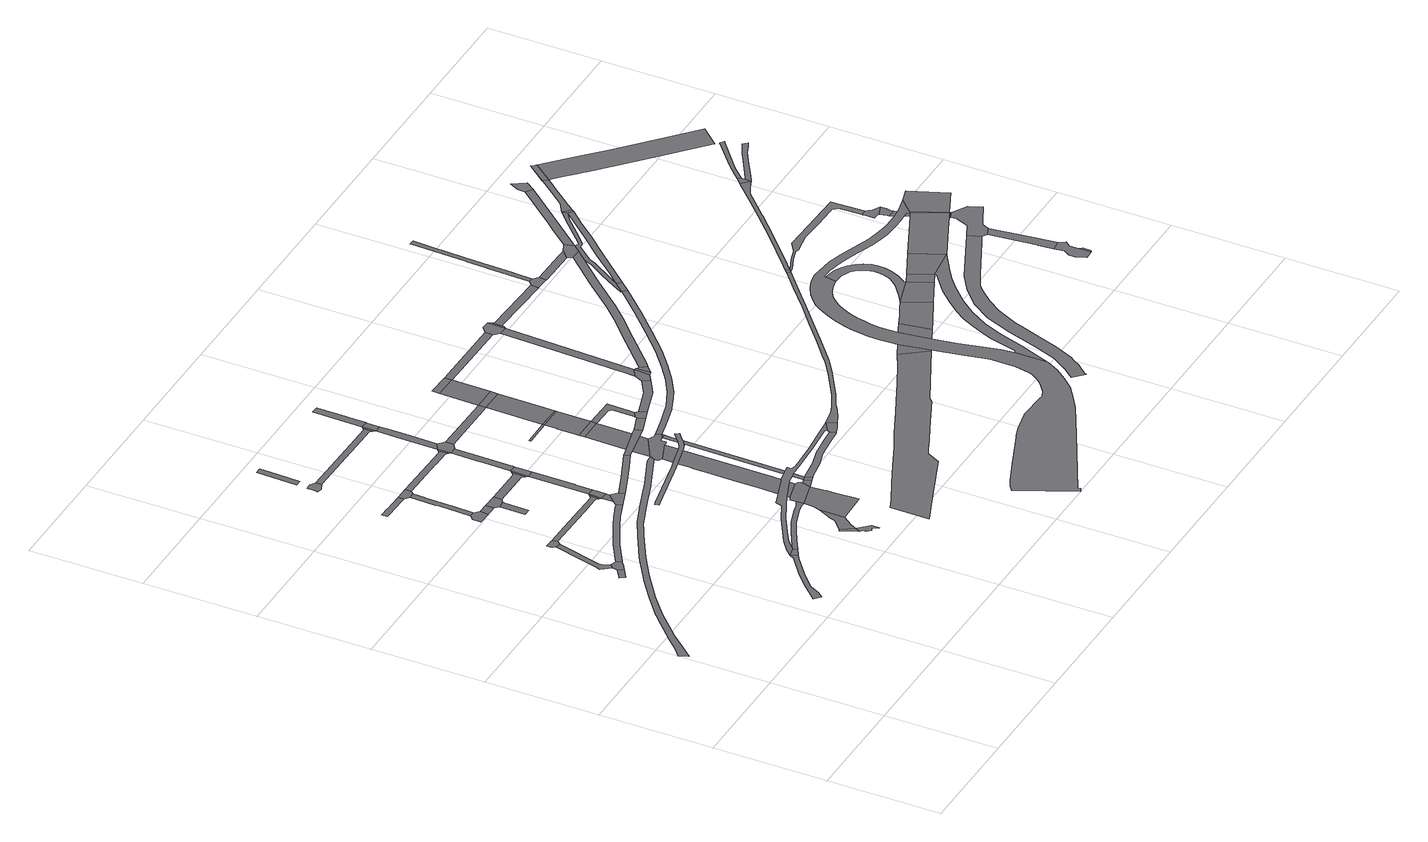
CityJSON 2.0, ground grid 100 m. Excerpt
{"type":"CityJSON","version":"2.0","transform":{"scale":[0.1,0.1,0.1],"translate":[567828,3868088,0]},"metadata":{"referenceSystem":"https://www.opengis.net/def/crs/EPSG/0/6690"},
"CityObjects":{
"road1":{"type":"Road","attributes":{"class":"1040","function":"9020","RoadStructureAttribute.sectionType":"1"},"geometry":[{"type":"MultiSurface","lod":"1","boundaries":[[[0,1,2,3]]]}]},
"road2":{"type":"Road","attributes":{"class":"1040","function":"9020","RoadStructureAttribute.sectionType":"4"},"geometry":[{"type":"MultiSurface","lod":"1","boundaries":[[[4,5,0,3,6,7,8,9]]]}]},
"road3":{"type":"Road","attributes":{"class":"1040","function":"9020","RoadStructureAttribute.sectionType":"1"},"geometry":[{"type":"MultiSurface","lod":"1","boundaries":[[[10,11,12,13,5,4,14,15,16,17,18]]]}]},
"road4":{"type":"Road","attributes":{"class":"1040","function":"9020","RoadStructureAttribute.sectionType":"1"},"geometry":[{"type":"MultiSurface","lod":"1","boundaries":[[[19,20,21,22,23,24,25,26,27,28,29,30]]]}]},
"road5":{"type":"Road","attributes":{"class":"1040","function":"9020","RoadStructureAttribute.sectionType":"1"},"geometry":[{"type":"MultiSurface","lod":"1","boundaries":[[[31,32,33,34,35,36,37,38,39,40,41,42,43,44,45,46,47,48,49,50,51,52,53,54,55,56,57,58,59,60,61,62,63,64,65,66,67,68,69]]]}]},
"road6":{"type":"Road","attributes":{"class":"1040","function":"9020","RoadStructureAttribute.sectionType":"4"},"geometry":[{"type":"MultiSurface","lod":"1","boundaries":[[[70,71,72,73,10,18,74,75]]]}]},
"road7":{"type":"Road","attributes":{"class":"1040","function":"9020","RoadStructureAttribute.sectionType":"4"},"geometry":[{"type":"MultiSurface","lod":"1","boundaries":[[[76,19,30,77,78]]]}]},
"road8":{"type":"Road","attributes":{"class":"1040","function":"9020","RoadStructureAttribute.sectionType":"1"},"geometry":[{"type":"MultiSurface","lod":"1","boundaries":[[[79,80,81,82,83,84,85,86,87,9,8,88,89,90,91,92]]]}]},
"road9":{"type":"Road","attributes":{"class":"1040","function":"9020","RoadStructureAttribute.sectionType":"4"},"geometry":[{"type":"MultiSurface","lod":"1","boundaries":[[[93,94,95,96,97,98,99]]]}]},
"road10":{"type":"Road","attributes":{"class":"1040","function":"9020","RoadStructureAttribute.sectionType":"1"},"geometry":[{"type":"MultiSurface","lod":"1","boundaries":[[[100,101,102,103,104,105,106,107]]]}]},
"road11":{"type":"Road","attributes":{"class":"1040","function":"9020","RoadStructureAttribute.sectionType":"1"},"geometry":[{"type":"MultiSurface","lod":"1","boundaries":[[[108,109,110,111,112,113,75,74,114,115,116,117,118,119]]]}]},
"road12":{"type":"Road","attributes":{"class":"1040","function":"9020","RoadStructureAttribute.sectionType":"1"},"geometry":[{"type":"MultiSurface","lod":"1","boundaries":[[[98,97,120,121,122,123,124]]]}]},
"road13":{"type":"Road","attributes":{"class":"1040","function":"9020","RoadStructureAttribute.sectionType":"1"},"geometry":[{"type":"MultiSurface","lod":"1","boundaries":[[[125,126,127,93,99,128,129,130,131,132]]]}]},
"road14":{"type":"Road","attributes":{"class":"1040","function":"9020","RoadStructureAttribute.sectionType":"1"},"geometry":[{"type":"MultiSurface","lod":"1","boundaries":[[[133,134,135,136]]]}]},
"road15":{"type":"Road","attributes":{"class":"1040","function":"9020","RoadStructureAttribute.sectionType":"4"},"geometry":[{"type":"MultiSurface","lod":"1","boundaries":[[[137,138,139,140,141,142,143]]]}]},
"road16":{"type":"Road","attributes":{"class":"1040","function":"9020","RoadStructureAttribute.sectionType":"4"},"geometry":[{"type":"MultiSurface","lod":"1","boundaries":[[[107,106,125,132,144,145]]]}]},
"road17":{"type":"Road","attributes":{"class":"1040","function":"9020","RoadStructureAttribute.sectionType":"4"},"geometry":[{"type":"MultiSurface","lod":"1","boundaries":[[[124,123,136,135,146,147]]]}]},
"road18":{"type":"Road","attributes":{"class":"1040","function":"9020","RoadStructureAttribute.sectionType":"1"},"geometry":[{"type":"MultiSurface","lod":"1","boundaries":[[[148,149,150,151,152,153]]]}]},
"road19":{"type":"Road","attributes":{"class":"1040","function":"9020","RoadStructureAttribute.sectionType":"1"},"geometry":[{"type":"MultiSurface","lod":"1","boundaries":[[[154,155,156,157,158,159,160,76,78,161,162,163,164,165,166,167]]]}]},
"road20":{"type":"Road","attributes":{"class":"1040","function":"1","RoadStructureAttribute.sectionType":"4"},"geometry":[{"type":"MultiSurface","lod":"1","boundaries":[[[168,169,170,171]]]}]},
"road21":{"type":"Road","attributes":{"class":"1040","function":"9020","RoadStructureAttribute.sectionType":"1"},"geometry":[{"type":"MultiSurface","lod":"1","boundaries":[[[172,171,170,173,174,175,176,177,178,179]]]}]},
"road22":{"type":"Road","attributes":{"class":"1040","function":"1","RoadStructureAttribute.sectionType":"1"},"geometry":[{"type":"MultiSurface","lod":"1","boundaries":[[[180,181,182,183,168,171,184,185,186]]]}]},
"road23":{"type":"Road","attributes":{"class":"1040","function":"9020","RoadStructureAttribute.sectionType":"1"},"geometry":[{"type":"MultiSurface","lod":"1","boundaries":[[[187,108,119,188]]]}]},
"road24":{"type":"Road","attributes":{"class":"1040","function":"9020","RoadStructureAttribute.sectionType":"1"},"geometry":[{"type":"MultiSurface","lod":"1","boundaries":[[[188,189,190,191]]]}]},
"road25":{"type":"Road","attributes":{"class":"1040","function":"9020","RoadStructureAttribute.sectionType":"4"},"geometry":[{"type":"MultiSurface","lod":"1","boundaries":[[[190,189,79,92,192,193,194]]]}]},
"road26":{"type":"Road","attributes":{"class":"1040","function":"9020","RoadStructureAttribute.sectionType":"1"},"geometry":[{"type":"MultiSurface","lod":"1","boundaries":[[[195,196,147,146,197,198,199,200]]]}]},
"road27":{"type":"Road","attributes":{"class":"1040","function":"9020","RoadStructureAttribute.sectionType":"4"},"geometry":[{"type":"MultiSurface","lod":"1","boundaries":[[[187,188,191,201,202,203,204,205]]]}]},
"road28":{"type":"Road","attributes":{"class":"1040","function":"9020","RoadStructureAttribute.sectionType":"1"},"geometry":[{"type":"MultiSurface","lod":"1","boundaries":[[[206,145,144,207,208,209,210,211]]]}]},
"road29":{"type":"Road","attributes":{"class":"1040","function":"9020","RoadStructureAttribute.sectionType":"1"},"geometry":[{"type":"MultiSurface","lod":"1","boundaries":[[[212,187,205,213,214,215]]]}]},
"road30":{"type":"Road","attributes":{"class":"1040","function":"9020","RoadStructureAttribute.sectionType":"1"},"geometry":[{"type":"MultiSurface","lod":"1","boundaries":[[[216,217,218,219,143,142,220,221,222,223,224]]]}]},
"road31":{"type":"Road","attributes":{"class":"1040","function":"9020","RoadStructureAttribute.sectionType":"1"},"geometry":[{"type":"MultiSurface","lod":"1","boundaries":[[[225,195,200,212]]]}]},
"road32":{"type":"Road","attributes":{"class":"1040","function":"9020","RoadStructureAttribute.sectionType":"4"},"geometry":[{"type":"MultiSurface","lod":"1","boundaries":[[[225,212,215,226,227]]]}]},
"road33":{"type":"Road","attributes":{"class":"1040","function":"1","RoadStructureAttribute.sectionType":"4"},"geometry":[{"type":"MultiSurface","lod":"1","boundaries":[[[228,229,230,231,232,233,234,167,235,180,186,236]]]}]},
"road34":{"type":"Road","attributes":{"class":"1040","function":"2","RoadStructureAttribute.sectionType":"4"},"geometry":[{"type":"MultiSurface","lod":"1","boundaries":[[[237,238,239,240,241,154,167,234,242]]]}]},
"road35":{"type":"Road","attributes":{"class":"1040","function":"9020","RoadStructureAttribute.sectionType":"1"},"geometry":[{"type":"MultiSurface","lod":"1","boundaries":[[[243,244,194,193,245,246,247]]]}]},
"road36":{"type":"Road","attributes":{"class":"1040","function":"9020","RoadStructureAttribute.sectionType":"1"},"geometry":[{"type":"MultiSurface","lod":"1","boundaries":[[[248,249,250,225,227,251,252,253,254]]]}]},
"road37":{"type":"Road","attributes":{"class":"1040","function":"9020","RoadStructureAttribute.sectionType":"1"},"geometry":[{"type":"MultiSurface","lod":"1","boundaries":[[[255,256,257,258,259,260,261,262,263,264,265,266,267,268,19,76,269,270,271,272,273,274,275,276,277,278,279,280,281,282,283,284,285,286,287,288,289,290,291]]]}]},
"road38":{"type":"Road","attributes":{"class":"1040","function":"9020","RoadStructureAttribute.sectionType":"1"},"geometry":[{"type":"MultiSurface","lod":"1","boundaries":[[[292,211,210,248]]]}]},
"road39":{"type":"Road","attributes":{"class":"1040","function":"9020","RoadStructureAttribute.sectionType":"4"},"geometry":[{"type":"MultiSurface","lod":"1","boundaries":[[[293,292,248,254,294,295]]]}]},
"road40":{"type":"Road","attributes":{"class":"1040","function":"9020","RoadStructureAttribute.sectionType":"1"},"geometry":[{"type":"MultiSurface","lod":"1","boundaries":[[[296,297,298,299,300,301,302,303,304,305,306,307,308,309,310,311,312,313,314,315,316,317,318,319,320,321,322]]]}]},
"road41":{"type":"Road","attributes":{"class":"1040","function":"9020","RoadStructureAttribute.sectionType":"1"},"geometry":[{"type":"MultiSurface","lod":"1","boundaries":[[[323,324,242,234,325,326,327]]]}]},
"road42":{"type":"Road","attributes":{"class":"1040","function":"2","RoadStructureAttribute.sectionType":"3"},"geometry":[{"type":"MultiSurface","lod":"1","boundaries":[[[274,328,329,259,330,299,316,331,332,317,297,333,334,335,336,337,261,273,240,239]]]}]},
"road43":{"type":"Road","attributes":{"class":"1040","function":"9020","RoadStructureAttribute.sectionType":"4"},"geometry":[{"type":"MultiSurface","lod":"1","boundaries":[[[338,323,327,339]]]}]},
"road44":{"type":"Road","attributes":{"class":"1040","function":"9020","RoadStructureAttribute.sectionType":"1"},"geometry":[{"type":"MultiSurface","lod":"1","boundaries":[[[340,341,342,292,293,343,344,345,346,347]]]}]},
"road45":{"type":"Road","attributes":{"class":"1040","function":"9020","RoadStructureAttribute.sectionType":"1"},"geometry":[{"type":"MultiSurface","lod":"1","boundaries":[[[348,224,223,340]]]}]},
"road46":{"type":"Road","attributes":{"class":"1040","function":"9020","RoadStructureAttribute.sectionType":"4"},"geometry":[{"type":"MultiSurface","lod":"1","boundaries":[[[348,340,347,349]]]}]},
"road47":{"type":"Road","attributes":{"class":"1040","function":"2","RoadStructureAttribute.sectionType":"3"},"geometry":[{"type":"MultiSurface","lod":"1","boundaries":[[[350,278,257,305,310,351,352,353,354,312,303,258,277,355,323,338]]]}]},
"road48":{"type":"Road","attributes":{"class":"1040","function":"9020","RoadStructureAttribute.sectionType":"1"},"geometry":[{"type":"MultiSurface","lod":"1","boundaries":[[[356,348,349,357,358,359,360]]]}]},
"road49":{"type":"Road","attributes":{"class":"1040","function":"2","RoadStructureAttribute.sectionType":"4"},"geometry":[{"type":"MultiSurface","lod":"1","boundaries":[[[361,362,31,69,363,332,331,364,365,366,367,368,369,370,371]]]}]},
"road50":{"type":"Road","attributes":{"class":"1040","function":"9020","RoadStructureAttribute.sectionType":"6"},"geometry":[{"type":"MultiSurface","lod":"1","boundaries":[[[372,373,374,375,376,243,247,377]]]}]},
"road51":{"type":"Road","attributes":{"class":"1040","function":"9020","RoadStructureAttribute.sectionType":"1"},"geometry":[{"type":"MultiSurface","lod":"1","boundaries":[[[378,379,380,381,382,383]]]}]},
"road52":{"type":"Road","attributes":{"class":"1040","function":"9020","RoadStructureAttribute.sectionType":"1"},"geometry":[{"type":"MultiSurface","lod":"1","boundaries":[[[384,295,294,385,386,387,388]]]}]},
"road53":{"type":"Road","attributes":{"class":"1040","function":"2","RoadStructureAttribute.sectionType":"1"},"geometry":[{"type":"MultiSurface","lod":"1","boundaries":[[[389,390,372,375,391,392,393,394,376,395,377,31,362]]]}]},
"road54":{"type":"Road","attributes":{"class":"1040","function":"9020","RoadStructureAttribute.sectionType":"1"},"geometry":[{"type":"MultiSurface","lod":"1","boundaries":[[[396,397,398,399,400,401,402,338,339,403,404,405,406,407,408]]]}]},
"road55":{"type":"Road","attributes":{"class":"1040","function":"2","RoadStructureAttribute.sectionType":"4"},"geometry":[{"type":"MultiSurface","lod":"1","boundaries":[[[409,394,393,410]]]}]},
"road56":{"type":"Road","attributes":{"class":"1040","function":"9020","RoadStructureAttribute.sectionType":"1"},"geometry":[{"type":"MultiSurface","lod":"1","boundaries":[[[411,370,369,353,352]]]}]},
"road57":{"type":"Road","attributes":{"class":"1040","function":"2","RoadStructureAttribute.sectionType":"1"},"geometry":[{"type":"MultiSurface","lod":"1","boundaries":[[[383,412,413,414,415,409,410,416]]]}]},
"road58":{"type":"Road","attributes":{"class":"1040","function":"2","RoadStructureAttribute.sectionType":"4"},"geometry":[{"type":"MultiSurface","lod":"1","boundaries":[[[378,383,416,417]]]}]},
"road59":{"type":"Road","attributes":{"class":"1040","function":"9020","RoadStructureAttribute.sectionType":"1"},"geometry":[{"type":"MultiSurface","lod":"1","boundaries":[[[418,374,373,419]]]}]},
"road60":{"type":"Road","attributes":{"class":"1040","function":"2","RoadStructureAttribute.sectionType":"1"},"geometry":[{"type":"MultiSurface","lod":"1","boundaries":[[[387,378,417,420,421]]]}]},
"road61":{"type":"Road","attributes":{"class":"1040","function":"9020","RoadStructureAttribute.sectionType":"1"},"geometry":[{"type":"MultiSurface","lod":"1","boundaries":[[[422,423,410,393,424,425,426,427,428]]]}]},
"road62":{"type":"Road","attributes":{"class":"1040","function":"2","RoadStructureAttribute.sectionType":"4"},"geometry":[{"type":"MultiSurface","lod":"1","boundaries":[[[388,387,421,429]]]}]},
"road63":{"type":"Road","attributes":{"class":"1040","function":"9020","RoadStructureAttribute.sectionType":"4"},"geometry":[{"type":"MultiSurface","lod":"1","boundaries":[[[428,427,418,419,430,431]]]}]},
"road64":{"type":"Road","attributes":{"class":"1040","function":"2","RoadStructureAttribute.sectionType":"1"},"geometry":[{"type":"MultiSurface","lod":"1","boundaries":[[[432,388,429,433]]]}]},
"road65":{"type":"Road","attributes":{"class":"1040","function":"9020","RoadStructureAttribute.sectionType":"4"},"geometry":[{"type":"MultiSurface","lod":"1","boundaries":[[[286,285,396,408,434,435,436]]]}]},
"road66":{"type":"Road","attributes":{"class":"1040","function":"2","RoadStructureAttribute.sectionType":"4"},"geometry":[{"type":"MultiSurface","lod":"1","boundaries":[[[437,432,433,438]]]}]},
"road67":{"type":"Road","attributes":{"class":"1040","function":"1","RoadStructureAttribute.sectionType":"1"},"geometry":[{"type":"MultiSurface","lod":"1","boundaries":[[[439,440,441,442,443,444,445,446,447,448,449,450,451,452,453,454,455,456,457,458,459,460]]]}]},
"road68":{"type":"Road","attributes":{"class":"1040","function":"9020","RoadStructureAttribute.sectionType":"1"},"geometry":[{"type":"MultiSurface","lod":"1","boundaries":[[[461,462,431,430,463,464]]]}]},
"road69":{"type":"Road","attributes":{"class":"1040","function":"9020","RoadStructureAttribute.sectionType":"4"},"geometry":[{"type":"MultiSurface","lod":"1","boundaries":[[[465,466,461,464,467,468]]]}]},
"road70":{"type":"Road","attributes":{"class":"1040","function":"9020","RoadStructureAttribute.sectionType":"1"},"geometry":[{"type":"MultiSurface","lod":"1","boundaries":[[[438,433,469,470]]]}]},
"road71":{"type":"Road","attributes":{"class":"1040","function":"9020","RoadStructureAttribute.sectionType":"1"},"geometry":[{"type":"MultiSurface","lod":"1","boundaries":[[[465,468,471,472]]]}]},
"road72":{"type":"Road","attributes":{"class":"1040","function":"9020","RoadStructureAttribute.sectionType":"1"},"geometry":[{"type":"MultiSurface","lod":"1","boundaries":[[[472,471,473,474]]]}]},
"road73":{"type":"Road","attributes":{"class":"1040","function":"9020","RoadStructureAttribute.sectionType":"1"},"geometry":[{"type":"MultiSurface","lod":"1","boundaries":[[[475,476,477,478,479,480,481,482,483,484,485,486,371,370,487,488,489,490,491,492,493,494,495,496,497,498,499,500,501,502,503]]]}]},
"road74":{"type":"Road","attributes":{"class":"1040","function":"9020","RoadStructureAttribute.sectionType":"1"},"geometry":[{"type":"MultiSurface","lod":"1","boundaries":[[[504,505,506,507,466,465,508]]]}]},
"road75":{"type":"Road","attributes":{"class":"1040","function":"9020","RoadStructureAttribute.sectionType":"4"},"geometry":[{"type":"MultiSurface","lod":"1","boundaries":[[[509,510,470,469,511,504,508,512]]]}]},
"road76":{"type":"Road","attributes":{"class":"1040","function":"9020","RoadStructureAttribute.sectionType":"1"},"geometry":[{"type":"MultiSurface","lod":"1","boundaries":[[[512,508,513,514]]]}]},
"road77":{"type":"Road","attributes":{"class":"1040","function":"9020","RoadStructureAttribute.sectionType":"1"},"geometry":[{"type":"MultiSurface","lod":"1","boundaries":[[[515,516,517,518,519,520,521,522,523,524,525,526,527,528,529,530,286,436,531,532,533,534,535,536,537,538,539,540,541,542,543,544]]]}]},
"road78":{"type":"Road","attributes":{"class":"1040","function":"9020","RoadStructureAttribute.sectionType":"1"},"geometry":[{"type":"MultiSurface","lod":"1","boundaries":[[[545,514,513,546,547,548]]]}]},
"road79":{"type":"Road","attributes":{"class":"1040","function":"1","RoadStructureAttribute.sectionType":"1"},"geometry":[{"type":"MultiSurface","lod":"1","boundaries":[[[549,550,551,552,553,554,555,556,557,558,559,560,561,562,563,564,565,566,567,568,569,570,571,572,573,574,575,576,577,578,579,580,581,582,583,584,585,586,587,588,589,590,591,592,593,594,595,596,597,598,599,600,601,602,603,604,605,606,607,608,609,610,611,612,613,614,615,616,617,618,619,620,621,622,623,624,625,626,627,628,629,630,631,632,633,634,635,636,637,638,639,640,641,642,643,644,645,646,647,648,649,650,651,652,653,654,655,656,657,658,659,660,661,662,663,664,665]]]}]},
"road80":{"type":"Road","attributes":{"class":"1040","function":"1","RoadStructureAttribute.sectionType":"2"},"geometry":[{"type":"MultiSurface","lod":"1","boundaries":[[[620,666,667,668,621,567,439,460,568]]]}]},
"road81":{"type":"Road","attributes":{"class":"1040","function":"9020","RoadStructureAttribute.sectionType":"1"},"geometry":[{"type":"MultiSurface","lod":"1","boundaries":[[[669,670,671,672,673,674,675,676,677,678,679,474,473,680,681,682,683,684,685,686]]]}]},
"road82":{"type":"Road","attributes":{"class":"1040","function":"9020","RoadStructureAttribute.sectionType":"4"},"geometry":[{"type":"MultiSurface","lod":"1","boundaries":[[[687,548,547,688,689,690,691]]]}]},
"road83":{"type":"Road","attributes":{"class":"1040","function":"9020","RoadStructureAttribute.sectionType":"4"},"geometry":[{"type":"MultiSurface","lod":"1","boundaries":[[[692,475,503,693]]]}]},
"road84":{"type":"Road","attributes":{"class":"1040","function":"1","RoadStructureAttribute.sectionType":"1"},"geometry":[{"type":"MultiSurface","lod":"1","boundaries":[[[694,695,696,667,666,697,698]]]}]},
"road85":{"type":"Road","attributes":{"class":"1040","function":"9020","RoadStructureAttribute.sectionType":"1"},"geometry":[{"type":"MultiSurface","lod":"1","boundaries":[[[699,700,701,702,703,704,705,706,687,691,707,708,709,710,711,712,713,714,715,716,717,718,719,720]]]}]},
"road86":{"type":"Road","attributes":{"class":"1040","function":"9020","RoadStructureAttribute.sectionType":"1"},"geometry":[{"type":"MultiSurface","lod":"1","boundaries":[[[721,722,723,724,690,689,725,726,727,728,729]]]}]},
"road87":{"type":"Road","attributes":{"class":"1040","function":"1","RoadStructureAttribute.sectionType":"1"},"geometry":[{"type":"MultiSurface","lod":"1","boundaries":[[[730,731,732,733,734,735,736,737,738,739,740,741,742,743,744,745,746,747,748,749,750,751,752,616,615]]]}]},
"road88":{"type":"Road","attributes":{"class":"1040","function":"3","RoadStructureAttribute.sectionType":"1"},"geometry":[{"type":"MultiSurface","lod":"1","boundaries":[[[753,754,755,756,757,758,759,760,761,762,763,764,765,766,767,768,769,770,771,772,773,774,775,776,777,778,779,780,781,782]]]}]},
"road89":{"type":"Road","attributes":{"class":"1040","function":"1","RoadStructureAttribute.sectionType":"4"},"geometry":[{"type":"MultiSurface","lod":"1","boundaries":[[[783,694,698,784]]]}]},
"road90":{"type":"Road","attributes":{"class":"1040","function":"9020","RoadStructureAttribute.sectionType":"4"},"geometry":[{"type":"MultiSurface","lod":"1","boundaries":[[[785,786,729,728,669,686,787]]]}]},
"road91":{"type":"Road","attributes":{"class":"1040","function":"9020","RoadStructureAttribute.sectionType":"1"},"geometry":[{"type":"MultiSurface","lod":"1","boundaries":[[[788,789,790,791,792,793,794,795,787,686,796,797,798,799,800,801,802,803,804,475,692,805,806,807,808,809,810,811,812,813,814,815,816,817]]]}]},
"road92":{"type":"Road","attributes":{"class":"1040","function":"9020","RoadStructureAttribute.sectionType":"4"},"geometry":[{"type":"MultiSurface","lod":"1","boundaries":[[[818,515,544,819]]]}]},
"road93":{"type":"Road","attributes":{"class":"1040","function":"1","RoadStructureAttribute.sectionType":"1"},"geometry":[{"type":"MultiSurface","lod":"1","boundaries":[[[820,821,822,823,824,825,826,827,828,829,830,831,638,637,832,833,834,835,836,837,838,839,840,841,842,843,844,845,846,847,848,694,783]]]}]},
"road94":{"type":"Road","attributes":{"class":"1040","function":"9020","RoadStructureAttribute.sectionType":"1"},"geometry":[{"type":"MultiSurface","lod":"1","boundaries":[[[817,849,850,851,852,692,693,853,854,855,856,857,858]]]}]},
"road95":{"type":"Road","attributes":{"class":"1040","function":"1","RoadStructureAttribute.sectionType":"1"},"geometry":[{"type":"MultiSurface","lod":"1","boundaries":[[[859,783,784,743]]]}]},
"road96":{"type":"Road","attributes":{"class":"1040","function":"1","RoadStructureAttribute.sectionType":"4"},"geometry":[{"type":"MultiSurface","lod":"1","boundaries":[[[860,859,743,742]]]}]},
"road97":{"type":"Road","attributes":{"class":"1040","function":"9020","RoadStructureAttribute.sectionType":"1"},"geometry":[{"type":"MultiSurface","lod":"1","boundaries":[[[861,862,863,785,787,864,865]]]}]},
"road98":{"type":"Road","attributes":{"class":"1040","function":"9020","RoadStructureAttribute.sectionType":"1"},"geometry":[{"type":"MultiSurface","lod":"1","boundaries":[[[866,867,868,869,870,871,819,544,872,873,874,875,876,877,878,879,880,881,882,883,884,885]]]}]},
"road99":{"type":"Road","attributes":{"class":"1040","function":"9020","RoadStructureAttribute.sectionType":"4"},"geometry":[{"type":"MultiSurface","lod":"1","boundaries":[[[788,817,858,886]]]}]},
"road100":{"type":"Road","attributes":{"class":"1040","function":"9020","RoadStructureAttribute.sectionType":"1"},"geometry":[{"type":"MultiSurface","lod":"1","boundaries":[[[887,888,889,890,891,892,818,819,893,894,895,896,897,898,899,900,901,902]]]}]},
"road101":{"type":"Road","attributes":{"class":"1040","function":"9020","RoadStructureAttribute.sectionType":"4"},"geometry":[{"type":"MultiSurface","lod":"1","boundaries":[[[903,904,905,906,907,908,909,910,911,912,913]]]}]},
"road102":{"type":"Road","attributes":{"class":"1040","function":"9020","RoadStructureAttribute.sectionType":"1"},"geometry":[{"type":"MultiSurface","lod":"1","boundaries":[[[914,915,916,917,918,788,886,919,920,921,922,923,924,925,926,927]]]}]},
"road103":{"type":"Road","attributes":{"class":"1040","function":"9020","RoadStructureAttribute.sectionType":"1"},"geometry":[{"type":"MultiSurface","lod":"1","boundaries":[[[911,910,928,929]]]}]},
"road104":{"type":"Road","attributes":{"class":"1040","function":"1","RoadStructureAttribute.sectionType":"1"},"geometry":[{"type":"MultiSurface","lod":"1","boundaries":[[[930,931,652,932,860,742,933]]]}]},
"road105":{"type":"Road","attributes":{"class":"1040","function":"9020","RoadStructureAttribute.sectionType":"1"},"geometry":[{"type":"MultiSurface","lod":"1","boundaries":[[[934,935,936,937,938,939,904,903]]]}]},
"road106":{"type":"Road","attributes":{"class":"1040","function":"9020","RoadStructureAttribute.sectionType":"4"},"geometry":[{"type":"MultiSurface","lod":"1","boundaries":[[[940,941,861,865,942]]]}]},
"road107":{"type":"Road","attributes":{"class":"1040","function":"9020","RoadStructureAttribute.sectionType":"4"},"geometry":[{"type":"MultiSurface","lod":"1","boundaries":[[[885,884,943,944,945,946,947,948,949,950,951]]]}]},
"road108":{"type":"Road","attributes":{"class":"1040","function":"9020","RoadStructureAttribute.sectionType":"1"},"geometry":[{"type":"MultiSurface","lod":"1","boundaries":[[[952,953,954,950,949,955,956,957,958]]]}]},
"road109":{"type":"Road","attributes":{"class":"1040","function":"3","RoadStructureAttribute.sectionType":"4"},"geometry":[{"type":"MultiSurface","lod":"1","boundaries":[[[959,960,961,962,753,782,937,936,963,964,965,966]]]}]},
"road110":{"type":"Road","attributes":{"class":"1040","function":"9020","RoadStructureAttribute.sectionType":"6"},"geometry":[{"type":"MultiSurface","lod":"1","boundaries":[[[967,968,969,653,970,657,971,958,957,972,658,973,650,932,930,974,975]]]}]},
"road111":{"type":"Road","attributes":{"class":"1040","function":"9020","RoadStructureAttribute.sectionType":"1"},"geometry":[{"type":"MultiSurface","lod":"1","boundaries":[[[975,974,960,959]]]}]},
"road112":{"type":"Road","attributes":{"class":"1040","function":"9020","RoadStructureAttribute.sectionType":"1"},"geometry":[{"type":"MultiSurface","lod":"1","boundaries":[[[976,977,978,916,915,914,927,979]]]}]},
"road113":{"type":"Road","attributes":{"class":"1040","function":"1","RoadStructureAttribute.sectionType":"4"},"geometry":[{"type":"MultiSurface","lod":"1","boundaries":[[[980,981,982,654,653,652,931,968]]]}]},
"road114":{"type":"Road","attributes":{"class":"1040","function":"9020","RoadStructureAttribute.sectionType":"4"},"geometry":[{"type":"MultiSurface","lod":"1","boundaries":[[[983,887,902,984,985,986]]]}]},
"road115":{"type":"Road","attributes":{"class":"1040","function":"9020","RoadStructureAttribute.sectionType":"3"},"geometry":[{"type":"MultiSurface","lod":"1","boundaries":[[[987,988,989,990,991,992,993,979,976,977,978,994,995,916,915,914,927,996,997,998,999,1000,1001,1002,1003,1004,1005,1006]]]}]},
"road116":{"type":"Road","attributes":{"class":"1040","function":"9020","RoadStructureAttribute.sectionType":"1"},"geometry":[{"type":"MultiSurface","lod":"1","boundaries":[[[1007,1008,1009,983,986,1010,1011,1012,1013]]]}]},
"road117":{"type":"Road","attributes":{"class":"1040","function":"9020","RoadStructureAttribute.sectionType":"1"},"geometry":[{"type":"MultiSurface","lod":"1","boundaries":[[[1014,1015,1016,1017,1018,1019,984,902,1020,1021,1022,1023,1024]]]}]}
},
"vertices":[
[841,2761,0],[752,2701,0],[780,2658,0],[870,2717,0],
[890,2838,0],[849,2808,0],[930,2757,0],[946,2770,0],[963,2781,0],[937,2825,0],
[908,3330,0],[845,3085,0],[806,2935,0],[791,2889,0],[857,2889,0],[853,2932,0],[899,3112,0],[900,3116,0],[953,3319,0],
[1626,1641,0],[1601,1599,0],[1430,1465,0],[1335,1374,0],[1299,1340,0],[1179,1215,0],[1236,1166,0],[1272,1212,0],[1321,1305,0],[1456,1434,0],[1623,1565,0],[1664,1589,0],
[2346,3231,0],[2314,3225,0],[2272,3218,0],[1995,3102,0],[1932,3079,0],[1912,3073,0],[1693,2993,0],[1492,2914,0],[1333,2832,0],[1074,2687,0],[1039,2665,0],[857,2545,0],[812,2514,0],[616,2371,0],[431,2217,0],[417,2204,0],[392,2180,0],[176,1973,0],[89,1882,0],[5,1808,0],[43,1730,0],[141,1839,0],[242,1960,0],[463,2178,0],[647,2332,0],[841,2474,0],[885,2504,0],[1066,2623,0],[1098,2643,0],[1356,2788,0],[1432,2827,0],[1493,2862,0],[1558,2887,0],[1711,2946,0],[1927,3026,0],[1977,3040,0],[2001,3051,0],[2291,3173,0],[2326,3183,0],
[955,3403,0],[951,3403,0],[888,3404,0],[887,3357,0],[979,3355,0],[977,3402,0],
[1708,1661,0],[1728,1626,0],[1729,1627,0],
[1635,3173,0],[1606,3163,0],[1511,3126,0],[1507,3124,0],[1482,3114,0],[1365,3062,0],[1234,2997,0],[1230,2995,0],[1140,2950,0],[1165,2905,0],[1387,3015,0],[1502,3067,0],[1624,3114,0],[1654,3124,0],
[986,4119,0],[953,4085,0],[949,4013,0],[951,4013,0],[1069,4009,0],[1073,4080,0],[1036,4118,0],
[782,4748,0],[777,4748,0],[688,4750,0],[686,4697,0],[749,4695,0],[772,4695,0],[958,4689,0],[959,4743,0],
[1656,3415,0],[1631,3393,0],[1354,3397,0],[1350,3397,0],[1185,3399,0],[1181,3399,0],[1243,3352,0],[1247,3351,0],[1514,3348,0],[1518,3348,0],[1630,3346,0],[1650,3326,0],
[1071,4009,0],[1107,4009,0],[1111,4008,0],[1165,4008,0],[1166,4079,0],
[1001,4657,0],[994,4431,0],[994,4403,0],[1041,4311,0],[1042,4315,0],[1048,4551,0],[1048,4555,0],[1051,4656,0],
[1196,3750,0],[1258,3750,0],[1264,3981,0],[1198,3970,0],
[801,5439,0],[749,5437,0],[750,5384,0],[741,5341,0],[785,5330,0],[844,5357,0],[844,5407,0],
[1079,4689,0],[1080,4743,0],
[1298,4006,0],[1299,4077,0],
[768,5886,0],[753,5531,0],[804,5528,0],[809,5643,0],[815,5798,0],[819,5886,0],
[2307,1931,0],[2267,1909,0],[2243,1903,0],[2195,1892,0],[2041,1839,0],[1933,1787,0],[1814,1723,0],[1833,1689,0],[1951,1752,0],[2056,1802,0],[2206,1853,0],[2252,1864,0],[2277,1865,0],[2311,1860,0],
[2121,1459,0],[2102,1449,0],[2166,1307,0],[2190,1351,0],
[2204,1337,0],[2180,1295,0],[2194,1283,0],[2189,1258,0],[2222,1225,0],[2243,1238,0],[2280,1185,0],[2281,1254,0],
[2287,1714,0],[2263,1662,0],[2225,1586,0],[2214,1546,0],[2223,1410,0],[2283,1492,0],[2285,1494,0],
[1671,3428,0],[1665,3311,0],
[1663,3212,0],[1730,3281,0],[1730,3306,0],
[1779,3168,0],[1807,3179,0],[1789,3227,0],
[1660,4100,0],[1636,4073,0],[1356,4005,0],[1360,4005,0],[1635,4002,0],[1659,3976,0],
[1730,3308,0],[1734,3391,0],[1734,3393,0],[1735,3395,0],[1736,3426,0],
[1650,4732,0],[1491,4682,0],[1495,4681,0],[1649,4679,0],[1671,4658,0],[1668,4748,0],
[1674,3960,0],[1737,3577,0],[1737,3581,0],[1739,3958,0],
[1660,5398,0],[1356,5401,0],[1354,5401,0],[1105,5404,0],[1341,5351,0],[1345,5351,0],[1660,5347,0],[1674,5328,0],[1677,5413,0],
[1676,4117,0],
[1739,3959,0],[1741,4115,0],
[2560,1528,0],[2559,1539,0],[2552,1715,0],[2546,1789,0],[2546,1797,0],[2545,1801,0],[2536,1922,0],[2305,1781,0],[2561,1506,0],
[2555,2015,0],[2549,2035,0],[2522,2045,0],[2338,1999,0],[2308,1984,0],[2561,1999,0],
[2264,3422,0],[1987,3306,0],[2006,3258,0],[2149,3317,0],[2285,3375,0],
[1686,4644,0],[1682,4414,0],[1681,4361,0],[1741,4116,0],[1742,4137,0],[1742,4141,0],[1751,4644,0],
[2692,2178,0],[2693,2205,0],[2641,2195,0],[2603,2187,0],[2524,2172,0],[2503,2159,0],[2340,2104,0],[2255,2076,0],[2227,2070,0],[2201,2006,0],[2051,1932,0],[1888,1839,0],[1781,1774,0],[1686,1701,0],[1800,1743,0],[1907,1808,0],[2068,1900,0],[2217,1974,0],[2339,2031,0],[2523,2100,0],[2541,2107,0],[2588,2113,0],[2602,2115,0],[2640,2120,0],[2646,2121,0],[2656,2123,0],[2671,2123,0],[2809,2128,0],[3014,2142,0],[3264,2167,0],[3294,2154,0],[3372,2209,0],[3262,2194,0],[3012,2169,0],[2808,2154,0],[2731,2152,0],[2706,2162,0],
[1683,4762,0],
[1749,4800,0],[1801,4681,0],[1801,4748,0],
[2300,2978,0],[2354,2991,0],[2355,2992,0],[2536,3039,0],[2539,3040,0],[2544,3042,0],[2591,3057,0],[2614,3072,0],[2649,3095,0],[2653,3099,0],[2695,3139,0],[2728,3165,0],[2705,3194,0],[2670,3167,0],[2653,3151,0],[2625,3125,0],[2615,3118,0],[2574,3090,0],[2546,3080,0],[2538,3078,0],[2536,3077,0],[2354,3031,0],[2292,3014,0],[1803,2913,0],[1774,2902,0],[1785,2871,0],[1818,2878,0],
[2600,2012,0],[2584,2006,0],[2538,1923,0],[2620,1951,0],[2623,1952,0],
[2524,2129,0],[2524,2134,0],[2525,2256,0],[2538,3199,0],[2356,3126,0],[2352,2890,0],[2351,2845,0],[2349,2694,0],[2346,2502,0],[2342,2242,0],
[2641,2022,0],[2659,1964,0],
[1690,5305,0],[1689,5118,0],[1688,5044,0],[1753,5043,0],[1754,5118,0],[1755,5235,0],[1755,5304,0],[1755,5305,0],
[1693,5427,0],
[1758,5424,0],
[2639,2042,0],[2654,3215,0],[2655,3263,0],[2617,3256,0],[2616,3197,0],[2601,2036,0],
[1701,5868,0],[1758,5426,0],[1760,5523,0],[1761,5605,0],[1766,5864,0],
[2606,3324,0],[2553,3350,0],[2326,3149,0],[2554,3198,0],[2564,3198,0],[2571,3202,0],[2577,3209,0],[2577,3253,0],[2617,3267,0],[2655,3284,0],[2642,3331,0],
[2554,3426,0],[2637,3442,0],[2617,3507,0],[2555,3492,0],[2346,3442,0],[2346,3386,0],
[2358,4177,0],[2114,4173,0],[2114,4167,0],[2113,4158,0],[2115,4158,0],[2358,4162,0],
[2277,4745,0],[2030,4680,0],[2034,4680,0],[2366,4678,0],[2366,4745,0],
[2554,3420,0],[2554,3424,0],[2555,3501,0],[2555,3505,0],[2561,3807,0],[2352,3804,0],[2346,3427,0],
[3274,2125,0],[3273,2124,0],[3135,2108,0],[2974,2091,0],[2838,2053,0],[2678,2028,0],[2657,2027,0],[2687,1974,0],[2850,1999,0],[2984,2037,0],[3141,2054,0],[3281,2070,0],[3292,2074,0],
[2353,3857,0],[2562,3856,0],
[2655,3278,0],
[2356,4054,0],[2356,4050,0],[2354,3912,0],[2354,3908,0],[2568,4161,0],
[2568,4174,0],
[2768,3559,0],[2793,3493,0],
[2570,4275,0],[2575,4677,0],
[2830,3653,0],[2833,3852,0],[2756,3804,0],[2781,3781,0],[2779,3589,0],[2779,3583,0],[2827,3611,0],
[2576,4743,0],
[2876,3521,0],[2853,3587,0],
[2374,5089,0],[2581,5085,0],
[3359,2099,0],[3408,2123,0],[3411,2124,0],
[2376,5156,0],[2583,5151,0],
[4457,2126,0],[4323,2054,0],[4112,1954,0],[3892,1849,0],[3754,1785,0],[3492,1666,0],[3320,1582,0],[3079,1474,0],[2867,1373,0],[2661,1277,0],[2566,1235,0],[2562,892,0],[2741,965,0],[3103,1106,0],[3298,1183,0],[3358,1300,0],[3409,1325,0],[3525,1375,0],[3672,1445,0],[4010,1598,0],[4035,1627,0],[4623,1910,0],
[3238,3753,0],[3098,3667,0],[3128,3603,0],[3273,3692,0],
[3350,3880,0],[3273,3824,0],[3275,3694,0],[3340,3736,0],
[3275,5077,0],[3276,5144,0],
[3370,3742,0],[3370,3867,0],
[3439,3800,0],[3391,3854,0],
[4257,4441,0],[4216,4396,0],[4036,4211,0],[3844,4022,0],[3647,3836,0],[3482,3699,0],[3336,3594,0],[3186,3502,0],[3017,3429,0],[2901,3396,0],[2821,3372,0],[2662,3335,0],[2751,3306,0],[2756,3307,0],[2777,3312,0],[2785,3314,0],[2834,3325,0],[2869,3336,0],[2997,3371,0],[3058,3394,0],[3082,3405,0],[3209,3459,0],[3362,3554,0],[3512,3661,0],[3679,3800,0],[3877,3987,0],[4070,4177,0],[4251,4363,0],[4292,4408,0],
[3324,5031,0],[3301,4480,0],[3279,3958,0],[3279,3954,0],[3399,5027,0],
[3333,5190,0],[3331,5189,0],[3305,5049,0],[3407,5187,0],
[3415,5052,0],[3421,5155,0],
[5074,3406,0],[4914,3267,0],[4712,3089,0],[4522,2930,0],[4354,2785,0],[4160,2623,0],[4130,2597,0],[4054,2543,0],[3980,2491,0],[3733,2337,0],[3704,2322,0],[3624,2283,0],[3591,2263,0],[3521,2237,0],[3437,2220,0],[3374,2209,0],[3487,2161,0],[3569,2204,0],[3638,2254,0],[3719,2293,0],[3750,2309,0],[3998,2464,0],[4073,2516,0],[4150,2571,0],[4181,2598,0],[4375,2760,0],[4543,2905,0],[4733,3065,0],[4935,3242,0],[5094,3381,0],
[3429,5137,0],[3427,5070,0],[4013,5047,0],[4020,5115,0],
[5354,3171,0],[5141,3193,0],[5134,3192,0],[5048,3175,0],[4969,3145,0],[4889,3103,0],[4836,3058,0],[4779,3004,0],[4740,2949,0],[4701,2874,0],[4671,2807,0],[4647,2747,0],[4623,2675,0],[4603,2595,0],[4590,2523,0],[4582,2439,0],[4577,2336,0],[4581,2249,0],[4585,2186,0],[4635,1915,0],[4688,1649,0],[4720,1485,0],[4726,1441,0],[4729,1392,0],[4731,1337,0],[4730,1278,0],[4726,1227,0],[4720,1173,0],[4710,1129,0],[4699,1087,0],[4684,1051,0],[4651,999,0],[4615,955,0],[4571,919,0],[4519,882,0],[4467,861,0],[4442,852,0],[4438,856,0],[4176,870,0],[4169,868,0],[4092,852,0],[4025,837,0],[3966,822,0],[3887,794,0],[3865,785,0],[3818,766,0],[3782,752,0],[3766,745,0],[3738,734,0],[3647,697,0],[3530,649,0],[3327,565,0],[3308,558,0],[3275,538,0],[3254,529,0],[3200,489,0],[3435,1,0],[3470,21,0],[3460,42,0],[4107,381,0],[4436,552,0],[4542,626,0],[4666,715,0],[4754,809,0],[4833,912,0],[4892,1020,0],[4895,1029,0],[4899,1320,0],[4885,1437,0],[4859,1546,0],[4811,1771,0],[4772,1980,0],[4730,2254,0],[4727,2336,0],[4731,2428,0],[4738,2502,0],[4750,2563,0],[4767,2634,0],[4787,2695,0],[4808,2747,0],[4831,2793,0],[4857,2834,0],[4887,2875,0],[4916,2908,0],[4950,2939,0],[4998,2967,0],[5041,2984,0],[5090,2998,0],[5134,3005,0],[5154,3103,0],[5155,3116,0],[5250,3111,0],[5336,3094,0],[5426,3074,0],[5516,3042,0],[5617,3009,0],[5711,2972,0],[5799,2950,0],[5893,2933,0],[6011,2923,0],[6097,2922,0],[6175,2927,0],[6213,2929,0],[6231,2904,0],[6248,2921,0],[6358,3034,0],[6348,3031,0],[6246,3007,0],[6210,3004,0],[6143,2997,0],[6111,2994,0],[6006,2993,0],[5876,3016,0],[5774,3035,0],[5670,3067,0],[5574,3100,0],[5484,3133,0],
[4892,2036,0],[4846,2309,0],[4763,2270,0],
[4506,4993,0],[4235,4700,0],[4225,4689,0],[4221,4684,0],[4016,4450,0],[3869,4297,0],[3755,4197,0],[3738,4181,0],[3736,4179,0],[3734,4177,0],[3415,3871,0],[3460,3817,0],[3802,4146,0],[3918,4247,0],[4067,4402,0],[4287,4654,0],[4558,4947,0],[4595,4989,0],
[4056,5147,0],[4016,5047,0],[4133,5039,0],[4138,5106,0],[4099,5146,0],
[4338,4529,0],[4371,4494,0],
[5112,2430,0],[5037,2396,0],[4944,2347,0],[4976,2076,0],[5224,2194,0],
[4097,6214,0],[4097,6210,0],[4078,5712,0],[4078,5710,0],[4078,5708,0],[4071,5532,0],[4071,5527,0],[4071,5523,0],[4106,5311,0],[4106,5315,0],[4106,5320,0],[4115,5552,0],[4115,5554,0],[4115,5556,0],[4121,5709,0],[4121,5712,0],[4121,5713,0],[4131,5962,0],[4131,5966,0],[4131,5968,0],[4141,6211,0],[4141,6212,0],
[4497,5100,0],[4490,5100,0],[4486,5100,0],[4478,5100,0],[4135,5039,0],[4228,5037,0],[4232,5037,0],[4476,5032,0],[4543,5099,0],
[4947,1162,0],[5000,1305,0],[5080,1547,0],[5146,1705,0],[5238,1854,0],[5243,1863,0],[5347,1995,0],[5419,2067,0],[5489,2137,0],[5578,2212,0],[5694,2293,0],[5848,2391,0],[5857,2395,0],[5568,2356,0],[5572,2339,0],[5397,2197,0],[5284,2083,0],[5197,1977,0],[5130,1879,0],[5075,1773,0],[5017,1654,0],[4987,1570,0],[4919,1320,0],
[6156,2370,0],[5653,2138,0],[5493,2031,0],[5351,1899,0],[5224,1718,0],[5129,1479,0],[5039,1205,0],[4965,1005,0],[4863,851,0],[4794,769,0],[4879,681,0],[4893,704,0],[4971,793,0],[5016,862,0],[5036,892,0],[5109,1059,0],[5183,1268,0],[5239,1427,0],[5265,1501,0],[5352,1685,0],[5437,1807,0],[5531,1912,0],[5590,1966,0],[5721,2034,0],[5725,2036,0],[5726,2037,0],[6125,2225,0],[6129,2227,0],[6150,2237,0],[6197,2260,0],
[5376,2509,0],[5470,2310,0],
[4631,5136,0],[4627,5135,0],[4651,5053,0],
[5020,5351,0],[4934,5272,0],[4843,5182,0],[4751,5095,0],[4689,5037,0],[4675,5036,0],[4667,5042,0],[4654,5050,0],[4596,4987,0],[4516,4900,0],[4509,4882,0],[4479,4821,0],[4454,4781,0],[4390,4684,0],[4342,4607,0],[4296,4531,0],[4251,4449,0],[4373,4588,0],[4421,4665,0],[4485,4761,0],[4511,4804,0],[4540,4862,0],[4653,5002,0],[4658,5013,0],[4667,5006,0],[4701,5009,0],[4771,5074,0],[4863,5161,0],[4955,5251,0],[5027,5301,0],
[5100,3429,0],[5121,3404,0],
[5369,2523,0],[5427,2611,0],[5457,2676,0],[5471,2743,0],[5473,2801,0],[5466,2858,0],[5445,2919,0],[5412,2968,0],[5363,3021,0],[5316,3052,0],[5263,3079,0],[5204,3093,0],[5179,3003,0],[5221,2999,0],[5265,2983,0],[5298,2965,0],[5329,2936,0],[5354,2902,0],[5372,2863,0],[5384,2826,0],[5391,2796,0],[5391,2759,0],[5383,2711,0],[5373,2672,0],[5359,2645,0],[5332,2607,0],[5293,2564,0],[5256,2530,0],[5192,2481,0],
[4909,5169,0],[4784,5025,0],[4614,4838,0],[4430,4630,0],[4418,4545,0],[4466,4597,0],[4650,4806,0],[4821,4993,0],[4945,5137,0],[5064,5270,0],
[5476,2555,0],
[5729,2672,0],
[5137,5732,0],[4837,5379,0],[4781,5313,0],[4684,5091,0],[5192,5689,0],
[6087,3527,0],[5456,3547,0],[5446,3547,0],[5359,3487,0],[5249,3454,0],[5129,3400,0],[5134,3387,0],[5254,3440,0],[5363,3473,0],[5392,3460,0],[5394,3460,0],[5563,3488,0],[5705,3482,0],[5715,3481,0],[5819,3476,0],[5829,3476,0],[6001,3472,0],[6038,3435,0],[6045,3232,0],[6097,3234,0],
[5082,5292,0],
[5995,4281,0],[5798,4086,0],[5661,3950,0],[5459,3758,0],[5149,3473,0],[5122,3449,0],[5144,3425,0],[5171,3449,0],[5482,3734,0],[5677,3920,0],[5682,3925,0],[5867,4108,0],[5904,4144,0],[5921,4153,0],[5986,4183,0],[6056,4212,0],
[6395,1688,0],[6303,1679,0],[6313,1588,0],[6279,1538,0],[6279,1482,0],[6314,1397,0],[6314,1394,0],[6393,1397,0],[6394,1511,0],[6392,1590,0],[6427,1635,0],
[5346,5660,0],[5340,5665,0],[5332,5675,0],[5266,5593,0],[5118,5413,0],[5087,5298,0],[5089,5301,0],[5121,5340,0],[5125,5345,0],[5155,5383,0],[5291,5548,0],[5335,5602,0],[5359,5632,0],[5366,5641,0],
[6414,1412,0],[6416,1484,0],
[6321,2608,0],[6378,2634,0],[6193,2886,0],[6168,2537,0],
[6356,1991,0],[6356,1995,0],[6321,2266,0],[6245,2233,0],[6289,1815,0],[6290,1811,0],
[5183,5881,0],[5140,5799,0],[5252,5771,0],
[6045,3225,0],[6045,3215,0],[6047,3125,0],[6047,3123,0],[6057,3123,0],[6085,3125,0],[6102,3117,0],[6204,3151,0],[6142,3186,0],
[6193,3047,0],[6192,3058,0],[6202,3101,0],[6118,3078,0],[6123,3046,0],[6126,3034,0],[6196,3035,0],
[6386,2618,0],[6324,2596,0],[6326,2549,0],[6280,2427,0],[6347,2328,0],[6393,2350,0],[6562,2429,0],[6514,2542,0],
[6380,2633,0],[6379,2635,0],[6378,2637,0],[6211,3002,0],[6209,3006,0],[6142,2999,0],[6144,2996,0],[6323,2601,0],[6381,2630,0],
[5502,5815,0],[5496,5822,0],[5473,5851,0],[5504,5813,0],
[6535,2707,0],[6624,2745,0],[6485,3071,0],
[6043,4328,0],[6063,4277,0],[6058,4288,0],[6065,4304,0],
[6535,4864,0],[6298,5079,0],[6270,5104,0],[5946,5397,0],[5750,5581,0],[5722,5608,0],[5692,5636,0],[5472,5852,0],[5331,5677,0],[5389,5619,0],[5427,5583,0],[5552,5465,0],[5577,5442,0],[5598,5422,0],[5796,5235,0],[6123,4941,0],[6230,4843,0],[6387,4701,0],[6391,4698,0],[6539,4860,0],
[6420,4671,0],[6179,4462,0],[6087,4372,0],[6147,4386,0],[6200,4438,0],[6443,4638,0],[6453,4641,0],
[6484,4503,0],[6386,4457,0],[6366,4446,0],[6237,4369,0],[6085,4277,0],[6074,4273,0],[6123,4250,0],[6257,4335,0],[6402,4418,0],[6470,4444,0],[6518,4470,0]
]}
